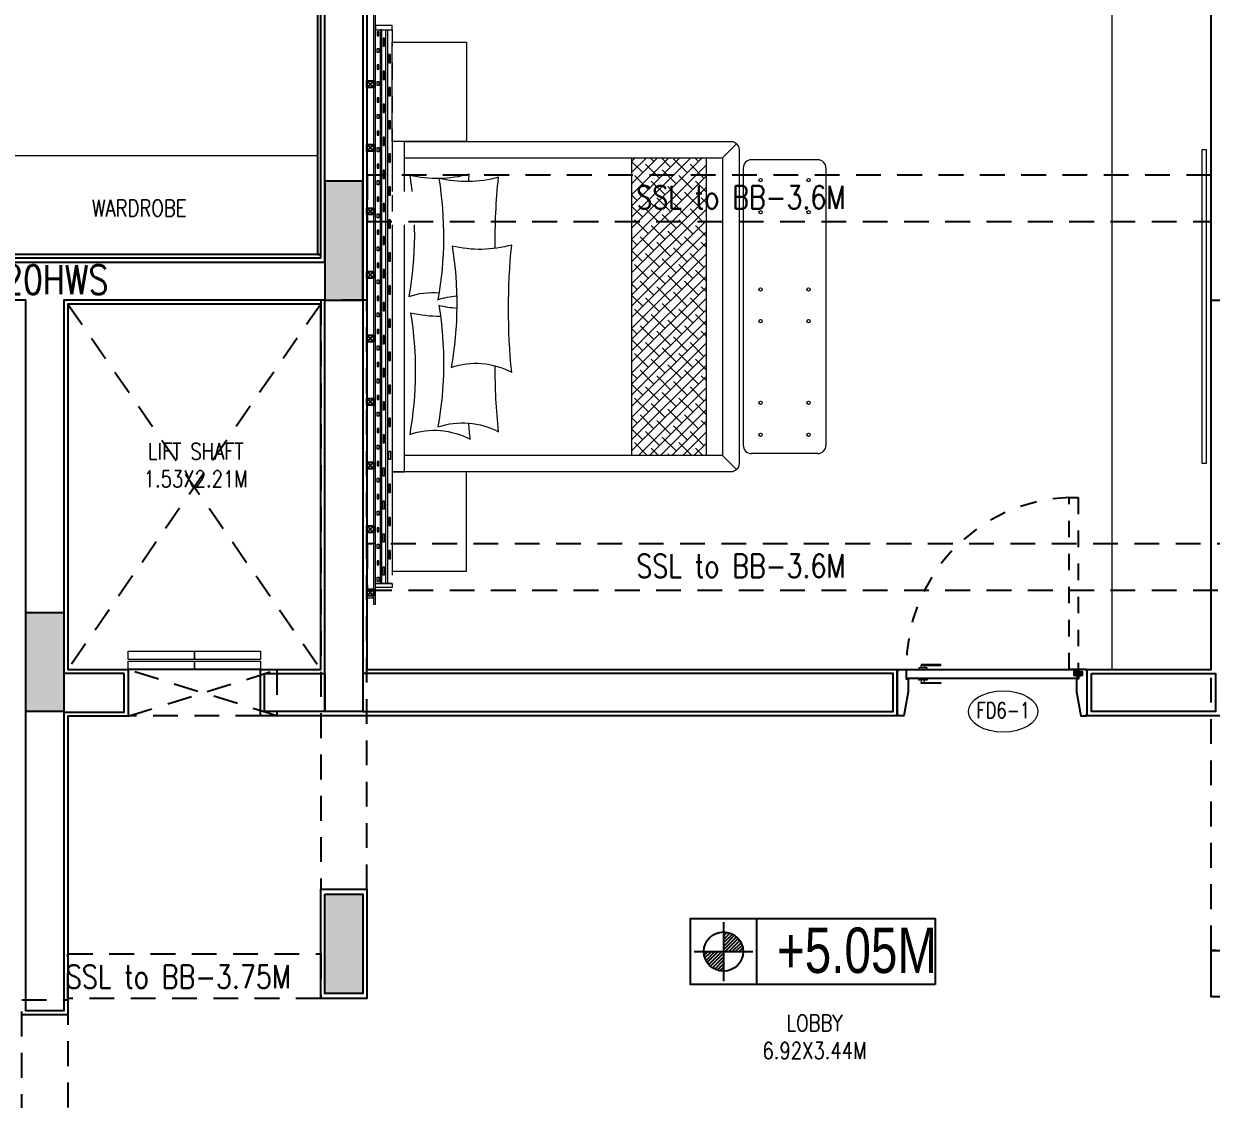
# Model space of a CAD drawing. Header units: metres. Extents: x 42 to 199, y -121 to 268.
# Drawn here: x 96.88 to 104.07, y 36.77 to 43.28 of the extents above; entities that cross this region are included whole.
import ezdxf
from ezdxf import colors
from ezdxf.entities.mleader import LeaderData, LeaderLine
from ezdxf.enums import TextEntityAlignment as Align
from ezdxf.math import Vec2, Vec3

# ---------------------------------------------------------------- set-up
doc = ezdxf.new("R2010")
doc.units = ezdxf.units.M
doc.header["$LTSCALE"] = 0.3
for name, pattern in [('( Hidden )', [0.375, 0.25, -0.125]), ('FK_R_BLR_FINAL FLOOR PLANS_24.09.2020$0$DASHED2', [0.375, 0.25, -0.125]), ('HIDDEN', [0.375, 0.25, -0.125])]:
    doc.linetypes.add(name, pattern=pattern)
doc.layers.get('0').update_dxf_attribs({"color": 8})
for name, color, linetype in [('A-Anno-Symb 1', 8, 'Continuous'), ('A-Cols', 8, 'Continuous'), ('A-DWV', 8, 'Continuous'), ('A-ELEVATION 3', 8, 'Continuous'), ('A-flooring', 8, 'Continuous'), ('A-Hidden-Above', 8, 'HIDDEN'), ('A-TEXT ARCHITECURAL', 8, 'Continuous'), ('A-Wall-Full', 8, 'Continuous'), ('A-Wall-Plst', 8, 'Continuous')]:
    doc.layers.add(name, color=color, linetype=linetype)
for name, color, linetype, lineweight in [('A-DOOR TAGS', 8, 'Continuous', 9), ('A-Furniture', 8, 'Continuous', 0), ('AGI-HOT WATER PIPE', 1, 'Continuous', 0), ('DA HOUSE ARCH LAYOUT', 8, 'Continuous', 9), ('ELEVATION 3', 8, 'Continuous', 13)]:
    doc.layers.add(name, color=color, linetype=linetype, lineweight=lineweight)
doc.styles.add('ROMANS', font='romans.shx', dxfattribs={"width": 0.8, "height": 0.5})
doc.styles.add('RomanS-Narrow', font='romans.shx', dxfattribs={"width": 0.75})
doc.styles.get("Standard").update_dxf_attribs({"font": 'arial.ttf'})
doc.styles.add('T225', font='romans.shx', dxfattribs={"width": 0.8, "height": 0.25})

# ---------------------------------------------------------------- blocks, each defined once
blk = doc.blocks.new('Lvl')
h = blk.add_hatch()
h.set_pattern_fill('ANSI31', color=256, scale=0.1, style=0)
h.set_pattern_definition([(45, (380.198235, 215.844595), (-0.00883883476, 0.00883883476), [])])
h.paths.add_polyline_path([(0, 0.1), (0, 0), (0.1, 0, 0.414214)])
h.paths.add_polyline_path([(0, 0), (-0.1, 0, 0.414214), (0, -0.1)])
for p, q in [((0, 0.15), (0, -0.15)), ((-0.15, 0), (0.15, 0))]:
    blk.add_line(p, q)
blk.add_circle((0, 0), 0.1)
blk = doc.blocks.new('Level legend')
at = {"color": 8}
blk.add_line((0.5127, 0.414), (0.5127, 0.0295), dxfattribs=at)
blk.add_lwpolyline([(1.5525, 0.0295), (0.1282, 0.0295), (0.1282, 0.414), (1.5525, 0.414)], close=True, dxfattribs=at)
at = {"color": 1, "xscale": 1.141501531389003, "yscale": 1.141501531389003, "zscale": 1.141501531389003}
blk.add_blockref('Lvl', (0.3205, 0.2217), dxfattribs=at)
blk.add_attdef('+48.00', text='', height=0.2667).set_placement((1.0699, 0.2347), align=Align.MIDDLE_CENTER)
blk = doc.blocks.new('FK_R_BLR_FINAL FLOOR PLANS_24.09.2020$0$pillow set')
at = {"color": 8, "linetype": 'FK_R_BLR_FINAL FLOOR PLANS_24.09.2020$0$DASHED2', "ltscale": 50}
blk.add_arc((-526.8455, 777.3109), 0.4633, 252.267, 298.99439, dxfattribs=at)
at = {"color": 8, "ltscale": 0.6}
for centre, radius, start, end in [((-529.1365, 776.447), 2.191, 351.83218, 11.12073), ((-526.6736, 777.2688), 0.4633, 252.267, 298.99439), ((-522.8581, 776.5886), 3.7761, 175.18376, 176.67368), ((-522.6862, 776.5465), 3.7761, 175.18376, 181.24828), ((-528.9646, 776.4049), 2.191, 351.83218, 11.12073), ((-526.587, 776.9102), 0.4633, 252.267, 298.99439), ((-522.5996, 776.1879), 3.7761, 175.18376, 186.88237), ((-528.878, 776.0463), 2.191, 351.83218, 11.12073), ((-526.7866, 775.4452), 0.7139, 90.06412, 104.69166), ((-526.6597, 776.4992), 0.4633, 252.267, 266.62655), ((-528.9507, 775.6354), 2.191, 351.83218, 11.12073), ((-526.6147, 775.403), 0.7139, 95.88915, 104.69166), ((-526.8359, 776.4771), 0.4633, 252.267, 275.31424), ((-529.1269, 775.6132), 2.191, 351.83218, 11.12073), ((-526.8359, 776.4771), 0.4633, 288.21587, 288.74751), ((-526.5281, 775.0445), 0.7139, 75.43116, 104.69166), ((-522.6724, 775.777), 3.7761, 180.34952, 186.88237), ((-526.6009, 774.6335), 0.7139, 75.43116, 104.69166), ((-522.8485, 775.7548), 3.7761, 186.19343, 186.88237), ((-526.777, 774.6113), 0.7139, 75.43116, 104.69166)]:
    blk.add_arc(centre, radius, start, end, dxfattribs=at)
blk = doc.blocks.new('zw$9CC5')
at = {"linetype": 'FK_R_BLR_FINAL FLOOR PLANS_24.09.2020$0$DASHED2', "ltscale": 50, "transparency": 33554549}
h = blk.add_hatch(dxfattribs=at)
h.set_pattern_fill('ANSI38', color=8, scale=0.015, angle=180, style=0)
h.set_pattern_definition([(45, (-191.109367, 61.404476), (-0.03367596, 0.03367596), []), (135, (-191.109367, 61.404476), (-0.101027881, 0.03367596), [0.1190625, -0.0714375])])
h.paths.add_polyline_path([(-0.66, 1.7), (-0.21, 1.7), (-0.21, -0.1), (-0.66, -0.1)])
at = {"color": 8, "ltscale": 0.6}
for p, q in [((-0.11, 1.7), (-0.0246, 1.7854)), ((-0.11, -0.1), (-0.0246, -0.1854))]:
    blk.add_line(p, q, dxfattribs=at)
at = {"color": 8, "ltscale": 50}
for p, q in [((-0.66, 1.7), (-0.66, -0.1)), ((-0.21, 1.7), (-0.21, -0.1))]:
    blk.add_line(p, q, dxfattribs=at)
at = {"color": 8, "ltscale": 2}
for p, q in [((0.4662, 1.6886), (0.0651, 1.6886)), ((0.015, 1.6385), (0.015, -0.0385)), ((0.5163, 1.6385), (0.5163, -0.0385)), ((0.4662, -0.0886), (0.0651, -0.0886))]:
    blk.add_line(p, q, dxfattribs=at)
at = {"color": 8, "ltscale": 0.6}
for points in [[(-2.035, 1.8), (-2.11, 1.8), (-2.11, -0.2), (-2.035, -0.2)], [(-2.035, 1.7), (-0.11, 1.7), (-0.11, -0.1), (-2.035, -0.1)]]:
    blk.add_lwpolyline(points, close=True, dxfattribs=at)
blk.add_lwpolyline([(-2.035, 1.8), (-0.06, 1.8, -0.414214), (-0.01, 1.75), (-0.01, -0.15, -0.414214), (-0.06, -0.2), (-2.035, -0.2)], format="xyb", close=True, dxfattribs=at)
at = {"color": 8, "ltscale": 2}
for centre in [(0.1207, 1.5652), (0.4106, 1.5652), (0.1207, 1.3713), (0.4106, 1.3713), (0.1207, 0.9039), (0.4106, 0.9039), (0.1207, 0.7128), (0.4106, 0.7128), (0.1207, 0.2184), (0.4106, 0.2184), (0.1207, 0.0245), (0.4106, 0.0245)]:
    blk.add_circle(centre, 0.01, dxfattribs=at)
for centre, start, end in [((0.0651, 1.6385), 90, 180), ((0.4662, 1.6385), 360, 90), ((0.0651, -0.0385), 180, 270), ((0.4662, -0.0385), 270, 360)]:
    blk.add_arc(centre, 0.0501, start, end, dxfattribs=at)
at = {"color": 8, "ltscale": 0.6, "xscale": -1, "rotation": 181.041621635059}
blk.add_blockref('FK_R_BLR_FINAL FLOOR PLANS_24.09.2020$0$pillow set', (510.7736, 786.3484), dxfattribs=at)
blk = doc.blocks.new('FK_R_BLR_FINAL FLOOR PLANS_24.09.2020$0$Door Legend-flat-46')
at = {"color": 8, "linetype": 'ByBlock'}
blk.add_ellipse((-0.0021, 0.106), major_axis=(0.21, 0.0004), ratio=0.597277, start_param=-3.141592653589793, end_param=3.141592653589793, dxfattribs=at)
blk = doc.blocks.new('zw$4E21')
at = {"layer": 'A-Cols', "ltscale": 0.25}
h = blk.add_hatch(color=8, dxfattribs=at)
h.dxf.hatch_style = 1
h.paths.add_polyline_path([(0.3, 0.115), (0.3, -0.115), (-0.3, -0.115), (-0.3, 0.115)])
at = {"layer": 'A-Cols', "color": 8, "ltscale": 0.25}
blk.add_lwpolyline([(0.3, 0.115), (0.3, -0.115), (-0.3, -0.115), (-0.3, 0.115)], close=True, dxfattribs=at)
blk = doc.blocks.new('zw$1CF8')
at = {"layer": 'A-Cols', "ltscale": 0.25}
h = blk.add_hatch(color=256, dxfattribs=at)
h.dxf.hatch_style = 1
h.paths.add_polyline_path([(0, 0), (0, 0.72), (0.23, 0.72), (0.23, 0)])
blk.add_lwpolyline([(0, 0), (0.23, 0), (0.23, 0.72), (0, 0.72)], close=True, dxfattribs=at)
blk = doc.blocks.new('HANDLE DOOR')
for points in [[(-51948.5, 3519.8), (-51828.5, 3519.8), (-51828.5, 3526.5), (-51948.5, 3526.5)], [(-51814.5, 3550.6), (-51864.5, 3550.6), (-51864.5, 3540.6), (-51814.5, 3540.6)], [(-51828.5, 3526.5), (-51849, 3526.5), (-51849, 3540.6), (-51828.5, 3540.6)]]:
    blk.add_lwpolyline(points, close=True)
blk = doc.blocks.new('A$C46D47869')
for p, q in [((-0.0476, -0.0314), (-0.0625, -0.0354)), ((-0.0569, -0.0419), (-0.0625, -0.0434)), ((-0.0585, -0.0404), (-0.0522, -0.0466)), ((-0.0477, -0.0365), (-0.0523, -0.0407)), ((-0.0382, -0.0478), (-0.0507, -0.0478)), ((-0.046, -0.0437), (-0.0492, -0.0437)), ((-0.0432, -0.0428), (-0.0443, -0.0433)), ((-0.0389, -0.038), (-0.0265, -0.0435)), ((-0.0322, -0.038), (-0.0355, -0.0395)), ((-0.0329, -0.0478), (-0.02, -0.0478)), ((-0.0255, -0.0437), (-0.0215, -0.0437)), ((-0.0235, -0.0314), (-0.0083, -0.0349)), ((-0.0234, -0.0365), (-0.0169, -0.0407)), ((-0.0176, -0.0416), (-0.0185, -0.0425)), ((-0.0108, -0.0404), (-0.017, -0.0466)), ((-0.0123, -0.0419), (-0.0083, -0.043))]:
    blk.add_line(p, q)
for points in [[(-0.05, -0.0211), (-0.05, -0.0254), (-0.064, -0.0254), (-0.064, -0.0495), (-0.0377, -0.0495), (-0.0377, -0.0481)], [(-0.0551, -0.0254), (-0.0551, -0.0278)], [(-0.0377, -0.0386), (-0.0377, -0.0211), (-0.05, -0.0211)], [(-0.0334, -0.0481), (-0.0334, -0.0495), (-0.0063, -0.0495), (-0.0063, -0.0254), (-0.0211, -0.0254), (-0.0211, -0.0211), (-0.0336, -0.0211), (-0.0336, -0.0386)], [(-0.0334, -0.0494), (-0.0286, -0.0485), (-0.0138, -0.0485), (-0.0127, -0.0475)]]:
    blk.add_lwpolyline(points)
for points in [[(-0.0551, -0.0278), (-0.0582, -0.0278, 0.414214), (-0.0625, -0.0321), (-0.0625, -0.0446, 0.414214), (-0.0582, -0.0488), (-0.0377, -0.0488)], [(-0.039, -0.0471), (-0.0464, -0.0396, -0.197214), (-0.0476, -0.0366), (-0.0476, -0.0267)], [(-0.0279, -0.0428), (-0.0247, -0.0396, 0.197214), (-0.0235, -0.0366), (-0.0235, -0.0267)], [(-0.0127, -0.0475), (-0.0126, -0.0475, 0.414214), (-0.0083, -0.0432), (-0.0083, -0.0433), (-0.0083, -0.0334, 0.414214), (-0.0126, -0.0291), (-0.0235, -0.0291)]]:
    blk.add_lwpolyline(points, format="xyb")
for centre, radius in [((-0.0563, -0.0377), 0.0022), ((-0.0431, -0.0267), 0.00253), ((-0.0355, -0.0443), 0.0021), ((-0.028, -0.0267), 0.00253), ((-0.0129, -0.0377), 0.0022)]:
    blk.add_circle(centre, radius)
for centre, radius, start, end in [((-0.0563, -0.0377), 0.00347, 353.2214, 231.53761), ((-0.0472, -0.0384), 0.00562, 176.44227, 249.68013), ((-0.0506, -0.0461), 0.0017, 195.76274, 267.36996), ((-0.0431, -0.0267), 0.00451, 324.1002, 180), ((-0.046, -0.0395), 0.00424, 270, 293.9831), ((-0.0377, -0.0338), 0.00436, 125.41863, 253.56059), ((-0.0417, -0.0282), 0.00254, 305.41863, 327.31471), ((-0.036, -0.0319), 0.00424, 144.1002, 147.31471), ((-0.0355, -0.0441), 0.00458, 220.82791, 305.15332), ((-0.028, -0.0267), 0.00451, 0, 215.8998), ((-0.0334, -0.0338), 0.00436, 286.43941, 54.58137), ((-0.0351, -0.0319), 0.00424, 32.68529, 35.8998), ((-0.0294, -0.0282), 0.00254, 212.68529, 234.58137), ((-0.0255, -0.0412), 0.00254, 246.0169, 270), ((-0.0215, -0.0395), 0.00424, 270, 314.86549), ((-0.02, -0.0436), 0.00424, 270, 314.86549), ((-0.0206, -0.0386), 0.00424, 314.86549, 6.7786), ((-0.0129, -0.0377), 0.00347, 308.46239, 186.7786)]:
    blk.add_arc(centre, radius, start, end)
blk = doc.blocks.new('zw$CABC')
at = {"layer": 'A-ELEVATION 3'}
for p, q in [((0, 0), (-0.04, 0.04)), ((0, 0.04), (-0.04, 0))]:
    blk.add_line(p, q, dxfattribs=at)
blk.add_lwpolyline([(-0.04, 0.04), (0, 0.04), (0, 0), (-0.04, 0)], close=True, dxfattribs=at)
blk = doc.blocks.new('BEAM LAYOUTS AND DEPTS AS PER SITE')
at = {"layer": 'A-Hidden-Above', "color": 8, "ltscale": 2}
for points in [[(98.9567, 42.0823), (104.0662, 42.082), (104.0662, 42.362), (98.9567, 42.3623)], [(98.6762, 38.042), (98.9562, 38.042), (98.9562, 41.607), (98.6762, 41.607)], [(104.0662, 41.607), (104.3462, 41.607), (104.3462, 37.672), (104.0662, 37.672)], [(98.9567, 39.8523), (108.5012, 39.852), (108.5012, 40.132), (98.9567, 40.1323)], [(97.1462, 37.652), (98.6762, 37.652), (98.6762, 37.382), (97.1462, 37.382)], [(96.8662, 37.372), (97.1462, 37.372), (97.1462, 35.652), (96.8662, 35.652)]]:
    blk.add_lwpolyline(points, close=True, dxfattribs=at)
at = {"layer": 'A-Hidden-Above', "color": 8, "ltscale": 2, "char_height": 0.140941, "width": 2.330906, "attachment_point": 1, "style": 'ROMANS'}
for s, insert in [('SSL to BB-3.6M', (100.587, 42.2989, -56.1891)), ('SSL to BB-3.6M', (100.587, 40.0688, -56.1891)), ('SSL to BB-3.75M', (97.1339, 37.5836, -56.1891))]:
    blk.add_mtext(s, dxfattribs=dict(at, insert=insert))
blk = doc.blocks.new('DA HOUSE ARCH LAYOUT')
at = {"color": 8, "transparency": 33554687}
blk.add_wipeout([(-11.75, 107.63), (-11.75, 78.6832), (-4.6699, 77.9793), (-4.6699, 87.3699), (20.9401, 87.3699), (20.94, 97.27), (30.1376, 97.27), (30.1376, 95.8004), (30.1509, 95.6202), (30.2068, 95.3936), (30.2908, 95.2058), (30.4267, 95.0082), (30.5877, 94.8493), (30.7469, 94.7385), (30.9156, 94.6565), (31.1167, 94.5963), (31.3676, 94.5704), (31.6721, 94.6087), (31.9475, 94.7157), (32.1814, 94.8781), (32.441, 95.1999), (32.4934, 95.3049), (32.5584, 95.4923), (32.5869, 95.6387), (32.5967, 95.8477), (32.5782, 96.0181), (32.5404, 96.1711), (32.4781, 96.3293), (32.428, 96.4237), (32.3565, 96.5318), (32.2288, 96.6615), (32.1161, 96.7764), (31.9914, 96.8605), (31.8786, 96.9192), (31.3843, 97.0303), (31.3843, 97.1695), (32.0248, 97.1695), (32.0248, 106.3305), (12.6625, 106.33), (12.6624, 107.63)], dxfattribs=at).dxf.layer = 'A-ELEVATION 3'
at = {"layer": 'A-DWV', "color": 8, "linetype": 'Continuous'}
for points in [[(5.073, 100), (5.073, 99.943), (5.085, 99.943), (5.085, 99.8642), (5.06, 99.72), (5.026, 99.72), (5.026, 99.726), (5.02, 99.726), (5.02, 99.994), (5.026, 99.994), (5.026, 100)], [(6.113, 99.945), (5.075, 99.945), (5.075, 100), (6.113, 100)], [(6.117, 100), (6.117, 99.943), (6.105, 99.943), (6.105, 99.864), (6.13, 99.72), (6.164, 99.72), (6.164, 99.726), (6.17, 99.726), (6.17, 99.994), (6.164, 99.994), (6.164, 100)]]:
    blk.add_lwpolyline(points, close=True, dxfattribs=at)
at = {"layer": 'A-ELEVATION 3', "color": 8, "ltscale": 0.25}
blk.add_line((1.165, 100), (0.365, 100), dxfattribs=at)
at = {"layer": 'A-flooring', "color": 8}
blk.add_lwpolyline([(-0.7, 102.49), (1.53, 102.49), (1.53, 102.51), (-0.7, 102.51)], close=True, dxfattribs=at)
at = {"layer": 'A-Furniture', "color": 8}
for points in [[(6.32, 104.3498), (6.92, 104.3498), (6.92, 100), (6.32, 100)], [(1.862, 103.895), (1.862, 103.87), (1.962, 103.87), (1.962, 103.895)], [(1.872, 103.8325), (1.882, 103.8325), (1.882, 103.8575), (1.872, 103.8575)], [(1.907, 103.77), (1.917, 103.77), (1.917, 103.82), (1.907, 103.82)], [(1.962, 103.195), (1.962, 103.795), (2.412, 103.795), (2.412, 103.195)], [(1.872, 103.7575), (1.882, 103.7575), (1.882, 103.7325), (1.872, 103.7325)], [(1.942, 103.67), (1.952, 103.67), (1.952, 103.72), (1.942, 103.72)], [(1.872, 103.6325), (1.882, 103.6325), (1.882, 103.6575), (1.872, 103.6575)], [(1.907, 103.57), (1.917, 103.57), (1.917, 103.62), (1.907, 103.62)], [(1.872, 103.5575), (1.882, 103.5575), (1.882, 103.5325), (1.872, 103.5325)], [(1.942, 103.47), (1.952, 103.47), (1.952, 103.52), (1.942, 103.52)], [(1.872, 103.4325), (1.882, 103.4325), (1.882, 103.4575), (1.872, 103.4575)], [(1.907, 103.37), (1.917, 103.37), (1.917, 103.42), (1.907, 103.42)], [(1.872, 103.3575), (1.882, 103.3575), (1.882, 103.3325), (1.872, 103.3325)], [(1.942, 103.27), (1.952, 103.27), (1.952, 103.32), (1.942, 103.32)], [(1.872, 103.2325), (1.882, 103.2325), (1.882, 103.2575), (1.872, 103.2575)], [(1.907, 103.17), (1.917, 103.17), (1.917, 103.22), (1.907, 103.22)], [(1.872, 103.1575), (1.882, 103.1575), (1.882, 103.1325), (1.872, 103.1325)], [(6.8652, 103.145), (6.8902, 103.145), (6.8902, 101.245), (6.8652, 101.245)], [(1.942, 103.07), (1.952, 103.07), (1.952, 103.12), (1.942, 103.12)], [(1.872, 103.0325), (1.882, 103.0325), (1.882, 103.0575), (1.872, 103.0575)], [(1.907, 102.97), (1.917, 102.97), (1.917, 103.02), (1.907, 103.02)], [(1.872, 102.9575), (1.882, 102.9575), (1.882, 102.9325), (1.872, 102.9325)], [(1.907, 102.57), (1.917, 102.57), (1.917, 102.62), (1.907, 102.62)], [(1.872, 102.5575), (1.882, 102.5575), (1.882, 102.5325), (1.872, 102.5325)], [(1.942, 102.47), (1.952, 102.47), (1.952, 102.52), (1.942, 102.52)], [(1.872, 102.4325), (1.882, 102.4325), (1.882, 102.4575), (1.872, 102.4575)], [(1.872, 102.3575), (1.882, 102.3575), (1.882, 102.3325), (1.872, 102.3325)], [(1.907, 102.37), (1.917, 102.37), (1.917, 102.42), (1.907, 102.42)], [(1.942, 102.27), (1.952, 102.27), (1.952, 102.32), (1.942, 102.32)], [(1.872, 102.2325), (1.882, 102.2325), (1.882, 102.2575), (1.872, 102.2575)], [(1.907, 102.17), (1.917, 102.17), (1.917, 102.22), (1.907, 102.22)], [(1.872, 102.1575), (1.882, 102.1575), (1.882, 102.1325), (1.872, 102.1325)], [(1.942, 102.07), (1.952, 102.07), (1.952, 102.12), (1.942, 102.12)], [(1.872, 102.0325), (1.882, 102.0325), (1.882, 102.0575), (1.872, 102.0575)], [(1.907, 101.97), (1.917, 101.97), (1.917, 102.02), (1.907, 102.02)], [(1.872, 101.9575), (1.882, 101.9575), (1.882, 101.9325), (1.872, 101.9325)], [(1.872, 101.8325), (1.882, 101.8325), (1.882, 101.8575), (1.872, 101.8575)], [(1.942, 101.87), (1.952, 101.87), (1.952, 101.92), (1.942, 101.92)], [(1.907, 101.77), (1.917, 101.77), (1.917, 101.82), (1.907, 101.82)], [(1.872, 101.7575), (1.882, 101.7575), (1.882, 101.7325), (1.872, 101.7325)], [(1.942, 101.67), (1.952, 101.67), (1.952, 101.72), (1.942, 101.72)], [(1.872, 101.6325), (1.882, 101.6325), (1.882, 101.6575), (1.872, 101.6575)], [(1.907, 101.57), (1.917, 101.57), (1.917, 101.62), (1.907, 101.62)], [(1.872, 101.5575), (1.882, 101.5575), (1.882, 101.5325), (1.872, 101.5325)], [(1.942, 101.47), (1.952, 101.47), (1.952, 101.52), (1.942, 101.52)], [(1.872, 101.4325), (1.882, 101.4325), (1.882, 101.4575), (1.872, 101.4575)], [(1.907, 101.37), (1.917, 101.37), (1.917, 101.42), (1.907, 101.42)], [(1.872, 101.3575), (1.882, 101.3575), (1.882, 101.3325), (1.872, 101.3325)], [(1.942, 101.32), (1.952, 101.32), (1.952, 101.27), (1.942, 101.27)], [(1.872, 101.2325), (1.882, 101.2325), (1.882, 101.2575), (1.872, 101.2575)], [(1.907, 101.22), (1.917, 101.22), (1.917, 101.17), (1.907, 101.17)], [(1.872, 101.1575), (1.882, 101.1575), (1.882, 101.1325), (1.872, 101.1325)], [(1.962, 101.195), (1.962, 100.595), (2.412, 100.595), (2.412, 101.195)], [(1.942, 101.07), (1.952, 101.07), (1.952, 101.12), (1.942, 101.12)], [(1.872, 101.0325), (1.882, 101.0325), (1.882, 101.0575), (1.872, 101.0575)], [(1.907, 101.02), (1.917, 101.02), (1.917, 100.97), (1.907, 100.97)], [(1.872, 100.9575), (1.882, 100.9575), (1.882, 100.9325), (1.872, 100.9325)], [(1.942, 100.87), (1.952, 100.87), (1.952, 100.92), (1.942, 100.92)], [(1.872, 100.8325), (1.882, 100.8325), (1.882, 100.8575), (1.872, 100.8575)], [(1.907, 100.82), (1.917, 100.82), (1.917, 100.77), (1.907, 100.77)], [(1.872, 100.7575), (1.882, 100.7575), (1.882, 100.7325), (1.872, 100.7325)], [(1.942, 100.67), (1.952, 100.67), (1.952, 100.72), (1.942, 100.72)], [(1.872, 100.6325), (1.882, 100.6325), (1.882, 100.6575), (1.872, 100.6575)], [(1.872, 100.5575), (1.882, 100.5575), (1.882, 100.5325), (1.872, 100.5325)], [(1.907, 100.62), (1.917, 100.62), (1.917, 100.57), (1.907, 100.57)], [(1.862, 100.495), (1.862, 100.52), (1.962, 100.52), (1.962, 100.495)], [(1.81, 100.433), (1.85, 100.433), (1.85, 100.445), (1.81, 100.445)], [(0.365, 100.11), (0.765, 100.11), (0.765, 100.06), (0.365, 100.06)], [(0.765, 100.11), (1.165, 100.11), (1.165, 100.06), (0.765, 100.06)], [(0.365, 100.05), (0.765, 100.05), (0.765, 100), (0.365, 100)], [(0.765, 100.05), (1.165, 100.05), (1.165, 100), (0.765, 100)]]:
    blk.add_lwpolyline(points, close=True, dxfattribs=at)
at = {"layer": 'A-Hidden-Above', "color": 8, "ltscale": 2}
for p, q in [((0, 102.21), (1.53, 100)), ((1.53, 102.21), (0, 100)), ((1.165, 99.72), (0.365, 99.72))]:
    blk.add_line(p, q, dxfattribs=at)
at = {"layer": 'A-Hidden-Above', "color": 8}
blk.add_lwpolyline([(6.06, 100), (6.06, 101.04), (6.115, 101.04), (6.115, 100)], close=True, dxfattribs=at)
at = {"layer": 'A-Hidden-Above', "color": 8, "ltscale": 2}
blk.add_lwpolyline([(1.265, 99.9972), (1.265, 99.72), (0.365, 99.9972), (0.365, 99.7172), (1.265, 99.9972)], dxfattribs=at)
at = {"layer": 'A-Hidden-Above', "color": 8}
blk.add_arc((6.0962, 100.0193), 1.0214, 92.03039, 181.08121, dxfattribs=at)
at = {"layer": 'A-Wall-Full', "color": 8, "transparency": 33554687}
for points in [[(0.34, 99.975), (-0.025, 99.975), (-0.025, 99.7422), (0.34, 99.7422)], [(1.19, 99.975), (1.555, 99.975), (1.555, 99.745), (1.19, 99.745)], [(1.785, 99.745), (4.995, 99.745), (4.995, 99.975), (1.785, 99.975)], [(6.195, 99.975), (6.945, 99.975), (6.945, 99.745), (6.195, 99.745)], [(1.555, 98.64), (1.785, 98.64), (1.785, 98.04), (1.555, 98.04)]]:
    blk.add_lwpolyline(points, close=True, dxfattribs=at)
at = {"layer": 'A-Wall-Plst', "color": 8}
blk.add_lwpolyline([(7.2, 106.05), (7.2, 100), (9.98, 100), (9.98, 99.72), (6.17, 99.72), (6.17, 100), (6.92, 100), (6.92, 106.3302), (7.85, 106.3302), (7.85, 106.05), (7.2, 106.05)], dxfattribs=at)
for points in [[(1.53, 98.67), (1.81, 98.67), (1.81, 98.01), (1.53, 98.01)], [(7.62, 98.02), (6.92, 98.02), (6.92, 98.3), (7.62, 98.3)]]:
    blk.add_lwpolyline(points, close=True, dxfattribs=at)
at = {"layer": 'ELEVATION 3', "color": 8}
for points in [[(5.021, 100), (5.021, 99.995), (5.025, 99.995), (5.025, 100), (5.026, 100), (5.026, 99.994), (5.02, 99.994), (5.02, 100)], [(6.169, 100), (6.169, 99.995), (6.165, 99.995), (6.165, 100), (6.164, 100), (6.164, 99.994), (6.17, 99.994), (6.17, 100)], [(5.021, 99.72), (5.021, 99.725), (5.025, 99.725), (5.025, 99.72), (5.026, 99.72), (5.026, 99.726), (5.02, 99.726), (5.02, 99.72)], [(6.169, 99.72), (6.169, 99.725), (6.165, 99.725), (6.165, 99.72), (6.164, 99.72), (6.164, 99.726), (6.17, 99.726), (6.17, 99.72)]]:
    blk.add_lwpolyline(points, close=True, dxfattribs=at)
at = {"layer": 'A-Anno-Symb 1', "color": 8}
ref = blk.add_blockref('Level legend', (3.6347, 98.0624), dxfattribs=dict(at, xscale=1.040212785638243, yscale=1.040212785638243, zscale=1.040212785638243))
ref.add_attrib('+90', '+5.05M', dxfattribs={"layer": '0', "height": 0.275, "width": 0.75}).set_placement((4.776, 98.3009), align=Align.MIDDLE_CENTER)
at = {"layer": 'A-Cols', "color": 8, "ltscale": 0.25, "rotation": 90}
for p in [(-0.14, 100.045, 0.05), (1.67, 98.34, 0.05)]:
    blk.add_blockref('zw$4E21', p, dxfattribs=at)
at = {"layer": 'A-DOOR TAGS', "color": 8}
ref = blk.add_blockref('FK_R_BLR_FINAL FLOOR PLANS_24.09.2020$0$Door Legend-flat-46', (5.6627, 99.6395), dxfattribs=at)
ref.add_attrib('D1', 'FD6-1', dxfattribs={"layer": '0', "height": 0.096, "style": 'RomanS-Narrow', "width": 0.75}).set_placement((5.6616, 99.7525, 0), align=Align.MIDDLE)
at = {"layer": 'A-ELEVATION 3', "color": 8}
for p in [(1.85, 103.5206), (1.85, 103.1361), (1.85, 102.3672), (1.85, 101.9828), (1.85, 101.5983), (1.85, 101.2139), (1.85, 100.8294), (1.85, 100.445)]:
    blk.add_blockref('zw$CABC', p, dxfattribs=at)
at = {"layer": 'A-Furniture', "color": 8}
blk.add_blockref('zw$9CC5', (4.072, 101.395), dxfattribs=at)
at = {"layer": 'ELEVATION 3', "color": 8}
for name, p, xscale, yscale, zscale, rotation in [('HANDLE DOOR', (-46.665, 103.5431), 0.0009999999999999996, 0.0009999999999999996, 0.0009999999999999996, 180.0082332470337), ('A$C46D47869', (6.0805, 99.9387), 0.9681966061321072, 0.9681966061321072, 0.9681966061321072, 180.0000018973718), ('HANDLE DOOR', (-46.665, 96.4019), -0.0009999999999999996, 0.0009999999999999996, 0.0009999999999999996, 359.9917667529662)]:
    blk.add_blockref(name, p, dxfattribs=dict(at, xscale=xscale, yscale=yscale, zscale=zscale, rotation=rotation))
at = {"layer": 'A-TEXT ARCHITECURAL', "color": 8, "char_height": 0.1, "width": 2.017239, "attachment_point": 1, "style": 'ROMANS'}
for s, insert in [('\\pxqc;LIFT SHAFT\\P1.53X2.21M', (-0.2349, 101.3694)), ('\\pxqc;LOBBY\\P6.92X3.44M', (3.5104, 97.9107, -28.1122))]:
    blk.add_mtext(s, dxfattribs=dict(at, insert=insert))
at = {"layer": 'A-TEXT ARCHITECURAL', "color": 8, "insert": (0.1449, 102.8413), "char_height": 0.1, "width": 2.017239, "attachment_point": 1, "style": 'ROMANS', "bg_fill": 2}
blk.add_mtext('WARDROBE', dxfattribs=at)
at = {"layer": 'A-flooring', "color": 8}
blk.add_lwpolyline([(1.51, 102.51), (1.53, 102.51), (1.53, 104.44), (1.51, 104.44)], close=True, dxfattribs=at)
at = {"layer": 'A-Furniture', "color": 8}
for points in [[(1.862, 100.395), (1.862, 103.995), (1.85, 103.995), (1.85, 100.395)], [(1.51, 102.51), (-0.68, 102.51), (-0.68, 103.11), (1.51, 103.11)], [(1.872, 102.8325), (1.882, 102.8325), (1.882, 102.8575), (1.872, 102.8575)], [(1.942, 102.87), (1.952, 102.87), (1.952, 102.92), (1.942, 102.92)], [(1.907, 102.77), (1.917, 102.77), (1.917, 102.82), (1.907, 102.82)], [(1.872, 102.7575), (1.882, 102.7575), (1.882, 102.7325), (1.872, 102.7325)], [(1.942, 102.67), (1.952, 102.67), (1.952, 102.72), (1.942, 102.72)], [(1.872, 102.6325), (1.882, 102.6325), (1.882, 102.6575), (1.872, 102.6575)]]:
    blk.add_lwpolyline(points, close=True, dxfattribs=at)
at = {"layer": 'A-Furniture', "color": 8, "linetype": '( Hidden )', "ltscale": 0.5, "transparency": 33554687}
blk.add_lwpolyline([(1.862, 100.52), (1.862, 103.87), (1.962, 103.87), (1.962, 100.52)], close=True, dxfattribs=at)
at = {"layer": 'A-Furniture', "color": 8, "transparency": 33554559}
for points in [[(1.9, 100.52), (1.9, 103.87), (1.89, 103.87), (1.89, 100.52)], [(1.924, 100.52), (1.924, 103.87), (1.934, 103.87), (1.934, 100.52)]]:
    blk.add_lwpolyline(points, close=True, dxfattribs=at)
at = {"layer": 'A-Wall-Full', "color": 8, "transparency": 33554687}
blk.add_lwpolyline([(-0.725, 102.465), (1.555, 102.465), (1.555, 104.415), (1.785, 104.415), (1.785, 99.745), (1.555, 99.745), (1.555, 102.235), (-0.025, 102.235), (-0.025, 97.935), (-0.255, 97.935), (-0.255, 102.235), (-4.285, 102.235)], dxfattribs=at)
at = {"layer": 'A-Wall-Plst', "color": 8}
blk.add_lwpolyline([(-0.7, 102.49), (1.53, 102.49), (1.53, 104.44), (1.81, 104.44), (1.81, 100), (5.02, 100), (5.02, 99.72), (1.165, 99.72), (1.165, 100), (1.53, 100), (1.53, 102.21), (0, 102.21), (0, 100), (0.365, 100), (0.365, 99.7172), (0, 99.7172), (0, 97.91), (-0.28, 97.91)], dxfattribs=at)
at = {"layer": 'A-Cols', "color": 8}
blk.add_blockref('BEAM LAYOUTS AND DEPTS AS PER SITE', (-97.1462, 60.628), dxfattribs=at)
at = {"layer": 'A-Cols', "color": 8, "ltscale": 0.25}
blk.add_blockref('zw$1CF8', (1.555, 102.235), dxfattribs=at)
at = {"layer": 'A-ELEVATION 3', "color": 8}
blk.add_blockref('zw$CABC', (1.85, 102.7517), dxfattribs=at)
blk = doc.blocks.new('_ClosedBlank')
at = {"color": 0, "linetype": 'ByBlock', "lineweight": -2}
for p, q in [((-1, 0.167), (0, 0)), ((-1, 0.167), (-1, -0.167)), ((0, 0), (-1, -0.167))]:
    blk.add_line(p, q, dxfattribs=at)

msp = doc.modelspace()

# ---------------------------------------------------------------- block references
at = {"layer": 'DA HOUSE ARCH LAYOUT'}
msp.add_blockref('DA HOUSE ARCH LAYOUT', (97.1462, -60.628), dxfattribs=at)

# ---------------------------------------------------------------- next in the draw order: leaders
at = {"layer": 'AGI-HOT WATER PIPE', "linetype": 'ByBlock', "ltscale": 0.25}
ml = msp.add_multileader_mtext('Standard', dxfattribs=at)
ml.set_content('%%C20HWS', color=1, style='T225')
ml.set_leader_properties()
ml.set_arrow_properties(name='CLOSEDBLANK')
ml.build(insert=Vec2(0, 0))
ml.multileader.update_dxf_attribs({"text_right_attachment_type": 6, "text_top_attachment_type": 0, "text_bottom_attachment_type": 0, "dogleg_length": 0.36, "arrow_head_size": 0.15})
ctx = ml.context
ctx.base_point, ctx.char_height, ctx.arrow_head_size, ctx.landing_gap_size, ctx.plane_origin = Vec3(96.6348, 41.7304), 0.175, 0.15, 0, Vec3(2401.4173, 95.775)
ctx.right_attachment = 6
notes = []
notes.append((ctx, [(1, (1, 1, 0), (96.5743, 41.7304), (1, 0), 0.0605, [(0, [(95.7956, 41.7304)], 256, [])])]))
ctx.mtext.insert, ctx.mtext.flow_direction = Vec3(96.6348, 41.8179), 5
for ctx, leaders in notes:
    for number, flags, end, landing, length, lines in leaders:
        leader = LeaderData()
        leader.index, (leader.has_last_leader_line, leader.has_dogleg_vector, leader.attachment_direction) = number, flags
        leader.last_leader_point, leader.dogleg_vector, leader.dogleg_length = Vec3(end), Vec3(landing), length
        for number, points, colour, breaks in lines:
            line = LeaderLine()
            line.index, line.vertices, line.color, line.breaks = number, Vec3.list(points), colors.encode_raw_color(colour), breaks
            leader.lines.append(line)
        ctx.leaders.append(leader)

doc.saveas('drawing.dxf')
